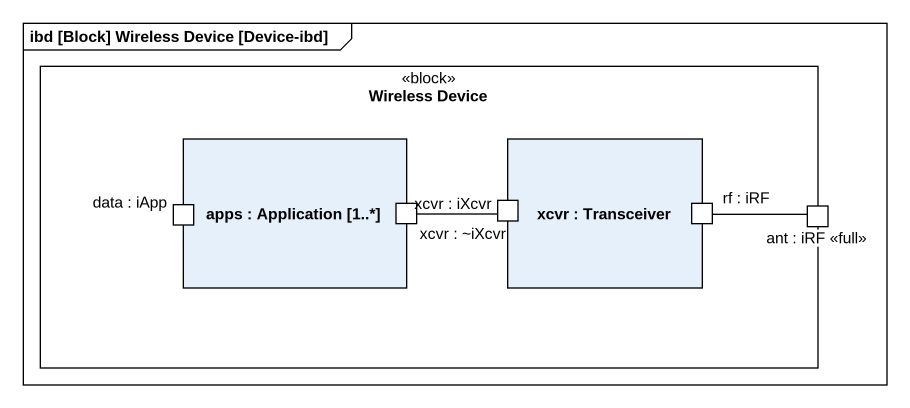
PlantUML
@startuml
mainframe ibd [Block] Wireless Device [Device-ibd]
rectangle "Wireless Device" as Wireless_Device <<block>> {
  rectangle "apps : Application [1..*]" as apps {
    port "data : iApp" as data_iApp
    port "xcvr : ~iXcvr" as xcvr_iXcvr
  }
  rectangle "xcvr : Transceiver" as xcvr {
    port "xcvr : iXcvr" as xcvr_iXcvr_2
    port "rf : iRF" as rf_iRF
  }
  port "ant : iRF <<full>>" as ant_iRF_full
}
xcvr_iXcvr_2 -left- xcvr_iXcvr
rf_iRF -right- ant_iRF_full
@enduml
